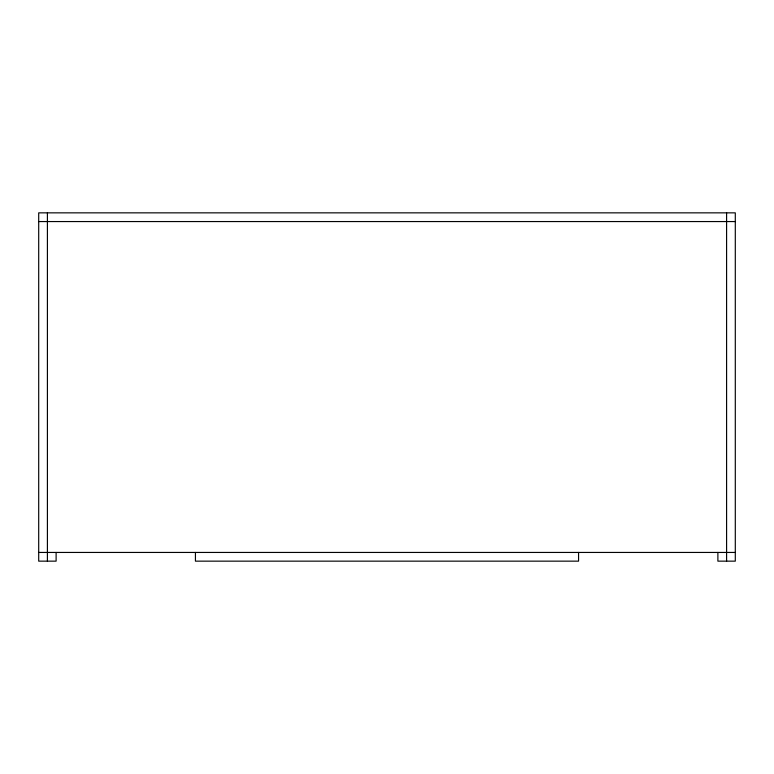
<?xml version="1.0" encoding="UTF-8"?>
<svg xmlns="http://www.w3.org/2000/svg" width="774" height="774" viewBox="0 0 774 774"><rect width="100%" height="100%" fill="white"/><g stroke="black" fill="none" stroke-linecap="round" stroke-linejoin="round"><path stroke-width="1.16" d="M38.7 221.558L735.3 221.558M38.7 552.442L735.3 552.442M726.592 212.85L726.592 561.15M717.885 552.442L717.885 561.15L735.3 561.15L735.3 212.85L38.7 212.85L38.7 561.15L56.115 561.15L56.115 552.442M578.565 552.442L578.565 561.15L195.435 561.15L195.435 552.442M47.407 212.85L47.407 561.15"/></g></svg>
